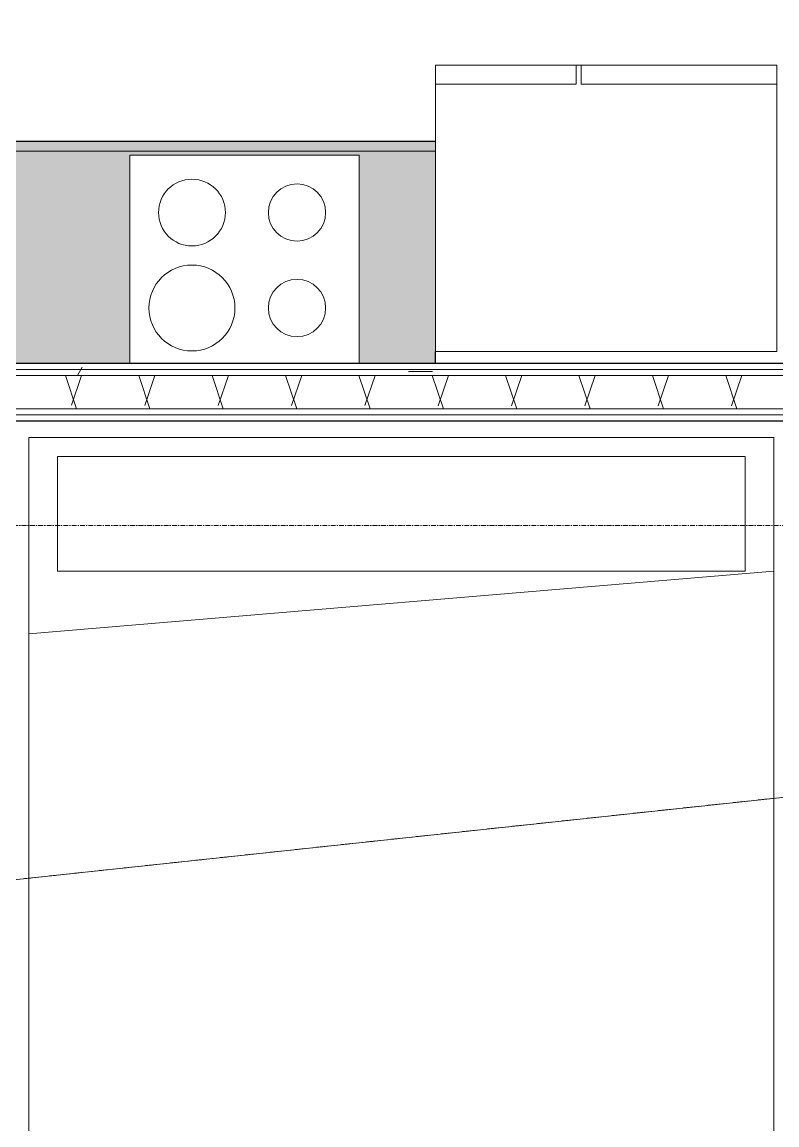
# Model space of a CAD drawing. Header units: inches. Extents: x -10205 to 13964, y -460 to 30702.
# Drawn here: x -3757.5 to -3678.5, y 11471.8 to 11587.4 of the extents above; entities that cross this region are included whole.
import ezdxf

# ---------------------------------------------------------------- set-up
doc = ezdxf.new("R2010")
doc.units = ezdxf.units.IN
doc.header["$MEASUREMENT"] = 0
doc.linetypes.add('Grid Line 1_2_', pattern=[0.875, 0.5, -0.125, 0.125, -0.125])
doc.linetypes.add('IMPORT-DASHED2', pattern=[0.375, 0.25, -0.125])
for name, color, linetype, lineweight in [('0-1', 7, 'Continuous', 5), ('0-4', 7, 'Continuous', 9), ('00base_6150001_dwg', 147, 'Continuous', 13), ('A-WALL', 113, 'Continuous', 9), ('A-WALL-PATT-5', 111, 'Continuous', 9), ('E_RDWY_Gravel', 1, 'IMPORT-DASHED2', 13), ('E_TOPO_DTM_Breaklines', 147, 'Continuous', 13), ('I-FURN-3', 7, 'Continuous', 9), ('I-WALL-2', 2, 'Continuous', 25), ('Q-CASE-2', 254, 'Continuous', 9), ('Q-CASE-5', 130, 'Continuous', 25), ('Q-CASE-6', 7, 'Continuous', 9), ('Q-SPCQ-3', 7, 'Continuous', 9), ('S-GRID-1', 1, 'Grid Line 1_2_', 9)]:
    doc.layers.add(name, color=color, linetype=linetype, lineweight=lineweight)
pattern_1 = [(0, (0, 0), (61.44, 15.36), [2.534, -43.546, 2.534, -43.546, -245.76]), (0, (0, 0), (61.44, 15.36), [-92.16, 2.534, -89.626, 2.534, -43.546, -107.52]), (0, (0, 0), (61.44, 15.36), [-230.4, 2.534, -28.186, 2.534, -74.266]), (120, (23.04, 7.68), (-44.02215, 45.5286), [2.534, -43.546, 2.534, -43.546, -245.76]), (120, (23.04, 7.68), (-44.02215, 45.5286), [-92.16, 2.534, -89.626, 2.534, -43.546, -107.52]), (120, (23.04, 7.68), (-44.02215, 45.5286), [-230.4, 2.534, -28.186, 2.534, -74.266]), (240, (30.72, 38.4), (-17.41785, -60.8886), [2.534, -43.546, 2.534, -43.546, -245.76]), (240, (30.72, 38.4), (-17.41785, -60.8886), [-92.16, 2.534, -89.626, 2.534, -43.546, -107.52]), (240, (30.72, 38.4), (-17.41785, -60.8886), [-230.4, 2.534, -28.186, 2.534, -74.266])]

# ---------------------------------------------------------------- blocks, each defined once
blk = doc.blocks.new('Bed-Standard - King 78_ x 80_-V46-SITE PLAN - CAD FILE')
at = {"layer": 'I-FURN-3'}
for p, q in [((49.69, 38.2), (-28.31, 38.2)), ((-28.31, 38.2), (-28.31, -41.8)), ((49.69, -41.8), (49.69, 38.2)), ((-25.31, 36.2), (-25.31, 24.2)), ((-25.31, 36.2), (46.69, 36.2)), ((46.69, 36.2), (46.69, 24.2)), ((49.69, 24.2), (-28.31, 17.63)), ((-25.31, 24.2), (46.69, 24.2))]:
    blk.add_line(p, q, dxfattribs=at)
blk = doc.blocks.new('Refrigerator_-_Side-by-Side_6047 - 36_ X 30_-1372843-SITE PLAN - CAD FILE')
at = {"layer": 'Q-SPCQ-3'}
for p, q in [((-17.88, 15.58), (17.87, 15.58)), ((-17.88, -14.42), (-17.88, 15.58)), ((-17.88, 15.58), (-3.13, 15.58)), ((-17.88, 15.58), (-17.88, 13.58)), ((-3.13, 13.58), (-3.13, 15.58)), ((-2.63, 15.58), (17.87, 15.58)), ((-2.63, 15.58), (-2.63, 13.58)), ((17.87, 15.58), (17.87, -14.42)), ((17.87, 13.58), (17.87, 15.58)), ((-3.13, 13.58), (-17.88, 13.58)), ((17.87, 13.58), (-2.63, 13.58)), ((17.87, -14.42), (-17.88, -14.42))]:
    blk.add_line(p, q, dxfattribs=at)
blk = doc.blocks.new('Range - 24_ x 24_-V127-SITE PLAN - CAD FILE')
at = {"layer": 'Q-SPCQ-3'}
for p, q in [((0, 0), (24, 0)), ((0, -21.81), (0, 0)), ((24, 0), (24, -21.81))]:
    blk.add_line(p, q, dxfattribs=at)
for centre, radius, start, end in [((6.5, -6), 3.5, 360, 180), ((17.5, -6), 3, 360, 180), ((6.5, -6), 3.5, 180, 0), ((17.5, -6), 3, 180, 0), ((6.5, -16), 4.5, 360, 180), ((17.5, -16), 3, 360, 180), ((6.5, -16), 4.5, 180, 0), ((17.5, -16), 3, 180, 0)]:
    blk.add_arc(centre, radius, start, end, dxfattribs=at)
blk = doc.blocks.new('OD_CW_Base Cabinet - OD_CW_Base Cabinet-1522811-SITE PLAN - CAD FILE')
at = {"layer": 'Q-CASE-2'}
for points in [[(108.51, 23.25), (32.74, 23.25), (32.74, 1.44), (8.74, 1.44), (8.74, 23.25), (0.74, 23.25), (0.74, 1), (44.74, 1), (44.74, 22), (74.74, 22), (74.74, 1), (108.6, 1), (108.6, 23.25)], [(15.37, 1), (0.74, 1), (0.74, 0), (108.6, 0), (108.6, 1), (43.31, 1)]]:
    blk.add_hatch(color=256, dxfattribs=at).paths.add_polyline_path(points, flags=0)
at = {"layer": 'Q-CASE-5'}
for p, q in [((0.74, 23.25), (0.74, 22)), ((0.74, 0), (108.6, 0))]:
    blk.add_line(p, q, dxfattribs=at)
at = {"layer": 'Q-CASE-6'}
for p, q in [((0.74, 22), (0.74, 23.25)), ((0.74, 1), (44.74, 1)), ((44.74, 1), (0.74, 1)), ((108.6, 0), (0.74, 0)), ((74.74, 1), (108.6, 1)), ((108.6, 1), (74.74, 1))]:
    blk.add_line(p, q, dxfattribs=at)
blk = doc.blocks.new('1750 Ox - Unit Layouts_rvt-1-SITE PLAN - CAD FILE')
at = {"layer": '0-4'}
for name, p in [('Refrigerator_-_Side-by-Side_6047 - 36_ X 30_-1372843-SITE PLAN - CAD FILE', (-3696.37, 11567.26)), ('Range - 24_ x 24_-V127-SITE PLAN - CAD FILE', (-3746.24, 11573.4)), ('Bed-Standard - King 78_ x 80_-V46-SITE PLAN - CAD FILE', (-3728.5, 11505.63))]:
    blk.add_blockref(name, p, dxfattribs=at)
at = {"layer": '0-4', "rotation": 180}
blk.add_blockref('OD_CW_Base Cabinet - OD_CW_Base Cabinet-1522811-SITE PLAN - CAD FILE', (-3713.5, 11574.84), dxfattribs=at)
blk = doc.blocks.new('00base_6150001_dwg-1748108-SITE PLAN - CAD FILE')
at = {"layer": 'E_RDWY_Gravel', "flags": 128}
blk.add_lwpolyline([(4039990.89, 3369958.73), (4040046.07, 3369899.93), (4040080.92, 3369811.39), (4040085.92, 3369535.95), (4040117.89, 3369278.55), (4040147.03, 3369002.78), (4040184.18, 3368716.75), (4040224.43, 3368406.23), (4040249.84, 3368113.23), (4040243.62, 3367854.49), (4040311.22, 3367688.65), (4040336.66, 3367671.26)], dxfattribs=at)
at = {"layer": 'E_TOPO_DTM_Breaklines', "flags": 128}
blk.add_lwpolyline([(4039990.89, 3369958.73), (4040046.07, 3369899.93), (4040080.92, 3369811.39), (4040085.92, 3369535.95), (4040117.89, 3369278.55), (4040147.03, 3369002.78), (4040184.18, 3368716.75), (4040224.43, 3368406.23), (4040249.84, 3368113.23), (4040243.62, 3367854.49), (4040311.22, 3367688.65), (4040336.66, 3367671.26)], dxfattribs=at)

msp = doc.modelspace()

# ---------------------------------------------------------------- hatches: boundary and pattern name
at = {"layer": 'A-WALL-PATT-5'}
h = msp.add_hatch(dxfattribs=at)
h.set_pattern_fill('FP_2', color=256, style=0, pattern_type=2)
h.set_pattern_definition(pattern_1)
h.paths.add_polyline_path([(-3722.24, 11550.34), (-3485.1, 11550.34), (-3485.1, 11550.96), (-3822.72, 11550.96), (-3822.72, 11550.34), (-3728.87, 11550.34)], flags=0)
h = msp.add_hatch(dxfattribs=at)
h.set_pattern_fill('FP_2', color=256, style=0, pattern_type=2)
h.set_pattern_definition(pattern_1)
h.paths.add_polyline_path([(-3822.1, 11550.96), (-3485.72, 11550.96), (-3485.72, 11551.59), (-3822.1, 11551.59), (-3822.1, 11551.05)], flags=0)
h = msp.add_hatch(dxfattribs=at)
h.set_pattern_fill('FP_5', color=256, style=0, pattern_type=2)
h.set_pattern_definition([(161.57, (0.96, 0.96), (-7.6802237, -0.0009796), [0, -54.643, 6.067, 0]), (18.43, (-0.96, 0.96), (-7.6802237, 0.0009796), [0, -54.643, 6.067, 0]), (108.43, (0.96, 0.96), (3.8382953, -19.2013653), [18.211, -42.499]), (71.57, (-0.96, 0.96), (3.8382953, 19.2013653), [18.211, -42.499])])
h.paths.add_polyline_path([(-3495.2, 11546.84), (-3484.47, 11546.84), (-3484.47, 11550.34), (-3822.72, 11550.34), (-3822.72, 11546.84), (-3515.25, 11546.84)], flags=0)
h = msp.add_hatch(dxfattribs=at)
h.set_pattern_fill('FP_2', color=256, style=0, pattern_type=2)
h.set_pattern_definition(pattern_1)
h.paths.add_polyline_path([(-3822.72, 11546.21), (-3485.1, 11546.21), (-3485.1, 11546.84), (-3822.72, 11546.84)], flags=0)

# ---------------------------------------------------------------- linework, layer by layer
at = {"layer": 'A-WALL'}
for p, q in [((-3485.1, 11550.96), (-3822.72, 11550.96)), ((-3484.47, 11550.34), (-3822.72, 11550.34)), ((-3484.47, 11546.84), (-3822.72, 11546.84)), ((-3822.72, 11546.21), (-3485.1, 11546.21))]:
    msp.add_line(p, q, dxfattribs=at)
at = {"layer": 'I-WALL-2'}
for p, q in [((-3485.72, 11551.59), (-3822.1, 11551.59)), ((-3822.1, 11545.59), (-3485.72, 11545.59))]:
    msp.add_line(p, q, dxfattribs=at)
at = {"layer": 'S-GRID-1'}
msp.add_line((-464.45, 11534.59), (-4316.34, 11534.59), dxfattribs=at)

# ---------------------------------------------------------------- block references
at = {"layer": '0-1'}
msp.add_blockref('1750 Ox - Unit Layouts_rvt-1-SITE PLAN - CAD FILE', (0, 0), dxfattribs=at)
at = {"layer": '00base_6150001_dwg', "rotation": 89.04760487178136}
msp.add_blockref('00base_6150001_dwg-1748108-SITE PLAN - CAD FILE', (3298136.14, -4084040.07), dxfattribs=at)

doc.saveas('drawing.dxf')
